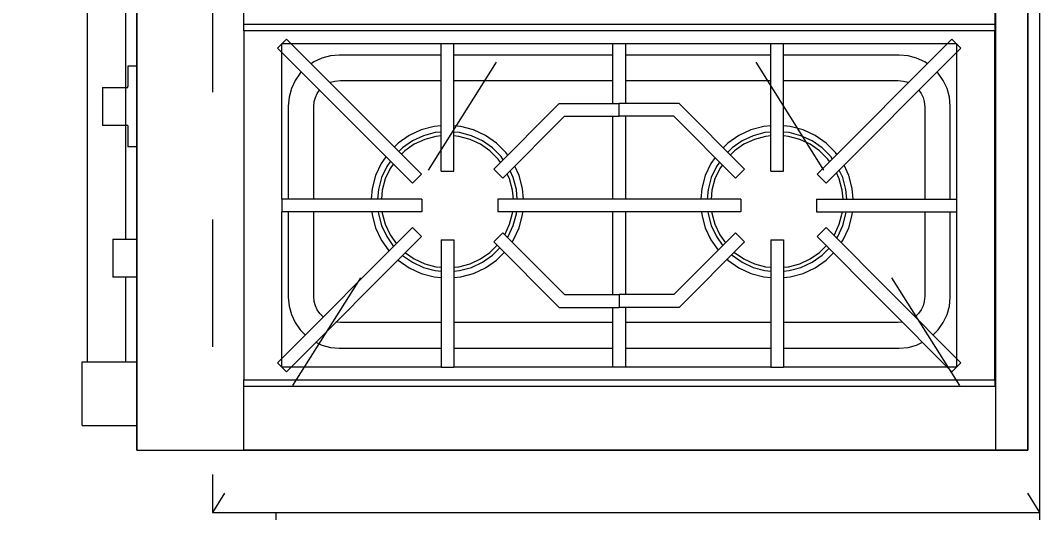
# Model space of a CAD drawing. Header units: metres. Extents: x 8 to 2416, y -346 to 476.
# Drawn here: x 45.751 to 46.552, y 34.804 to 35.19 of the extents above; entities that cross this region are included whole.
import ezdxf

# ---------------------------------------------------------------- set-up
doc = ezdxf.new("R2010")
doc.units = ezdxf.units.M
for name, pattern in [('0', [0]), ('DASHED', [0.75, 0.5, -0.25]), ('DASHED2', [0.375, 0.25, -0.125]), ('HIDDEN2', [0.1875, 0.125, -0.0625])]:
    doc.linetypes.add(name, pattern=pattern)
doc.layers.get('0').update_dxf_attribs({"color": 250, "linetype": '0', "lineweight": 20})
for name, color, linetype, lineweight in [('01a_Mobiliario', 250, 'Continuous', 0), ('A-EQPM-OVHD', 253, 'DASHED2', 5), ('A-WALL', 250, 'Continuous', 20), ('baños', 140, 'Continuous', 0), ('MOBILIARIOS', 252, 'Continuous', 0), ('PROYECCION', 9, 'DASHED', 0), ('textos', 7, 'Continuous', 0)]:
    doc.layers.add(name, color=color, linetype=linetype, lineweight=lineweight)
doc.styles.get("Standard").update_dxf_attribs({"font": 'arial.ttf', "height": 0.1875})

# ---------------------------------------------------------------- blocks, each defined once
blk = doc.blocks.new('PL BASE 1N NASAS 09')
at = {"layer": '01a_Mobiliario', "transparency": 33554684}
for q in [(-103.83107, -53.39972), (-104.43107, -54.44972), (-103.83107, -53.39972)]:
    blk.add_line((-104.43107, -53.39972), q, dxfattribs=at)
at = {"layer": 'A-EQPM-OVHD', "linetype": 'HIDDEN2'}
blk.add_line((-104.23107, -53.39972), (-103.83107, -53.39972), dxfattribs=at)
blk.add_line((-104.23107, -53.39972), (-103.83107, -53.39972), dxfattribs=at)
at = {"layer": 'A-WALL'}
blk.add_line((-103.83107, -51.13972), (-103.83107, -54.91972), dxfattribs=at)
at = {"layer": 'textos', "insert": (-105.59766, -53.68391, -0.22445), "char_height": 0.195, "width": 3.4048765, "attachment_point": 7}
blk.add_mtext('{\\Fromans|c0; BACK\\PKITCHEN}', dxfattribs=at)
blk = doc.blocks.new('A$C3ed47c56')
at = {"layer": 'MOBILIARIOS'}
for p, q in [((0.043, 0.05092), (0.043, 0.98092)), ((0.043, 0.98092), (0.743, 0.98092)), ((0.043, 0.98092), (0.127, 0.98092)), ((0.043, 0.98092), (0.043, 0.05092)), ((0.718, 0.98092), (0.127, 0.98092)), ((0.127, 0.98092), (0.127, 0.93092)), ((0.743, 0.98092), (0.718, 0.98092)), ((0.718, 0.98092), (0.718, 0.05092)), ((0.743, 0.98092), (0.743, 0.05092)), ((0.743, 0.05092), (0.743, 0.98092)), ((0, 0.96162), (0.00029, 0.96162)), ((0, 0.96162), (0, 0.91162)), ((0.00029, 0.96162), (0.00115, 0.96162)), ((0.00115, 0.96162), (0.00254, 0.96162)), ((0.00254, 0.96162), (0.00444, 0.96162)), ((0.00444, 0.96162), (0.00679, 0.96162)), ((0.00679, 0.96162), (0.0095, 0.96162)), ((0.0095, 0.96162), (0.0125, 0.96162)), ((0.0125, 0.96162), (0.0157, 0.96162)), ((0.0157, 0.96162), (0.019, 0.96162)), ((0.019, 0.96162), (0.043, 0.96162)), ((0.717, 0.93092), (0.127, 0.93092)), ((0.127, 0.93092), (0.127, 0.92592)), ((0.717, 0.92592), (0.717, 0.93092)), ((0.127, 0.92592), (0.717, 0.92592)), ((0.127, 0.65192), (0.127, 0.92592)), ((0.717, 0.92592), (0.717, 0.65192)), ((0.15346, 0.91238), (0.16053, 0.91945)), ((0.157, 0.91592), (0.157, 0.79392)), ((0.282, 0.91592), (0.157, 0.91592)), ((0.2666, 0.81339), (0.16053, 0.91945)), ((0.282, 0.91592), (0.292, 0.91592)), ((0.282, 0.81592), (0.282, 0.91592)), ((0.292, 0.81592), (0.292, 0.91592)), ((0.541, 0.91592), (0.292, 0.91592)), ((0.417, 0.91592), (0.417, 0.86892)), ((0.427, 0.86892), (0.427, 0.91592)), ((0.541, 0.91592), (0.551, 0.91592)), ((0.541, 0.81592), (0.541, 0.91592)), ((0.551, 0.81592), (0.551, 0.91592)), ((0.687, 0.91592), (0.551, 0.91592)), ((0.5774, 0.81339), (0.68346, 0.91945)), ((0.69053, 0.91238), (0.68346, 0.91945)), ((0.687, 0.79392), (0.687, 0.91592)), ((0, 0.91162), (0.00029, 0.91162)), ((0.00029, 0.91162), (0.00115, 0.91162)), ((0.00115, 0.91162), (0.00254, 0.91162)), ((0.00254, 0.91162), (0.00444, 0.91162)), ((0.004, 0.59292), (0.004, 0.91162)), ((0.00444, 0.91162), (0.00679, 0.91162)), ((0.00679, 0.91162), (0.0095, 0.91162)), ((0.0095, 0.91162), (0.0125, 0.91162)), ((0.0125, 0.91162), (0.0157, 0.91162)), ((0.0157, 0.91162), (0.019, 0.91162)), ((0.019, 0.91162), (0.043, 0.91162)), ((0.034, 0.84527), (0.034, 0.91162)), ((0.25953, 0.80632), (0.15346, 0.91238)), ((0.58447, 0.80632), (0.69053, 0.91238)), ((0.18366, 0.89633), (0.18832, 0.89851)), ((0.18832, 0.89851), (0.19505, 0.90031)), ((0.19505, 0.90031), (0.202, 0.90092)), ((0.202, 0.90092), (0.282, 0.90092)), ((0.292, 0.90092), (0.417, 0.90092)), ((0.427, 0.90092), (0.541, 0.90092)), ((0.551, 0.90092), (0.642, 0.90092)), ((0.642, 0.90092), (0.64895, 0.90031)), ((0.64895, 0.90031), (0.65568, 0.89851)), ((0.65568, 0.89851), (0.66034, 0.89633)), ((0.17136, 0.88663), (0.17529, 0.89056)), ((0.66871, 0.89056), (0.67264, 0.88663)), ((0.16441, 0.8746), (0.16736, 0.88092)), ((0.16736, 0.88092), (0.17136, 0.88663)), ((0.20287, 0.88092), (0.19938, 0.88061)), ((0.282, 0.88092), (0.20287, 0.88092)), ((0.417, 0.88092), (0.292, 0.88092)), ((0.541, 0.88092), (0.427, 0.88092)), ((0.64113, 0.88092), (0.551, 0.88092)), ((0.64462, 0.88061), (0.64113, 0.88092)), ((0.67264, 0.88663), (0.67664, 0.88092)), ((0.67664, 0.88092), (0.67959, 0.8746)), ((0.16261, 0.86786), (0.16441, 0.8746)), ((0.18674, 0.87373), (0.18474, 0.87088)), ((0.18919, 0.87618), (0.18674, 0.87373)), ((0.18947, 0.87638), (0.18919, 0.87618)), ((0.65481, 0.87618), (0.65453, 0.87638)), ((0.65726, 0.87373), (0.65481, 0.87618)), ((0.65925, 0.87088), (0.65726, 0.87373)), ((0.67959, 0.8746), (0.68139, 0.86786)), ((0.162, 0.86092), (0.16261, 0.86786)), ((0.18328, 0.86773), (0.18238, 0.86438)), ((0.18474, 0.87088), (0.18328, 0.86773)), ((0.32346, 0.81745), (0.37493, 0.86892)), ((0.37493, 0.86892), (0.422, 0.86892)), ((0.422, 0.85892), (0.422, 0.86892)), ((0.46907, 0.86892), (0.422, 0.86892)), ((0.52053, 0.81745), (0.46907, 0.86892)), ((0.66072, 0.86773), (0.65925, 0.87088)), ((0.66162, 0.86438), (0.66072, 0.86773)), ((0.68139, 0.86786), (0.682, 0.86092)), ((0.162, 0.79392), (0.162, 0.86092)), ((0.18238, 0.86438), (0.182, 0.86005)), ((0.182, 0.86005), (0.182, 0.79392)), ((0.33053, 0.81038), (0.37907, 0.85892)), ((0.37907, 0.85892), (0.422, 0.85892)), ((0.417, 0.85892), (0.417, 0.79392)), ((0.46493, 0.85892), (0.422, 0.85892)), ((0.427, 0.79392), (0.427, 0.85892)), ((0.51346, 0.81038), (0.46493, 0.85892)), ((0.662, 0.86005), (0.66162, 0.86438)), ((0.662, 0.79392), (0.662, 0.86005)), ((0.682, 0.86092), (0.682, 0.79392)), ((0.024, 0.84087), (0.024, 0.84527)), ((0.043, 0.84527), (0.024, 0.84527)), ((0.257, 0.83788), (0.26648, 0.8423)), ((0.26648, 0.8423), (0.27658, 0.84501)), ((0.27658, 0.84501), (0.282, 0.84548)), ((0.292, 0.84548), (0.29742, 0.84501)), ((0.29742, 0.84501), (0.30752, 0.8423)), ((0.30752, 0.8423), (0.317, 0.83788)), ((0.516, 0.83788), (0.52548, 0.8423)), ((0.52548, 0.8423), (0.53558, 0.84501)), ((0.53558, 0.84501), (0.541, 0.84548)), ((0.551, 0.84548), (0.55642, 0.84501)), ((0.55642, 0.84501), (0.56652, 0.8423)), ((0.56652, 0.8423), (0.576, 0.83788)), ((0.024, 0.83565), (0.024, 0.84087)), ((0.024, 0.83027), (0.024, 0.83565)), ((0.24843, 0.83188), (0.257, 0.83788)), ((0.25182, 0.82817), (0.2595, 0.83355)), ((0.2595, 0.83355), (0.26819, 0.8376)), ((0.261, 0.83095), (0.26921, 0.83478)), ((0.26819, 0.8376), (0.27745, 0.84008)), ((0.26921, 0.83478), (0.27797, 0.83713)), ((0.27745, 0.84008), (0.282, 0.84048)), ((0.27797, 0.83713), (0.282, 0.83748)), ((0.292, 0.84048), (0.29655, 0.84008)), ((0.292, 0.83748), (0.29603, 0.83713)), ((0.29603, 0.83713), (0.30478, 0.83478)), ((0.29655, 0.84008), (0.30581, 0.8376)), ((0.30478, 0.83478), (0.313, 0.83095)), ((0.30581, 0.8376), (0.3145, 0.83355)), ((0.3145, 0.83355), (0.32235, 0.82805)), ((0.317, 0.83788), (0.32557, 0.83188)), ((0.50743, 0.83188), (0.516, 0.83788)), ((0.51065, 0.82805), (0.5185, 0.83355)), ((0.5185, 0.83355), (0.52719, 0.8376)), ((0.52, 0.83095), (0.52821, 0.83478)), ((0.52719, 0.8376), (0.53645, 0.84008)), ((0.52821, 0.83478), (0.53697, 0.83713)), ((0.53645, 0.84008), (0.541, 0.84048)), ((0.53697, 0.83713), (0.541, 0.83748)), ((0.551, 0.84048), (0.55555, 0.84008)), ((0.551, 0.83748), (0.55503, 0.83713)), ((0.55503, 0.83713), (0.56378, 0.83478)), ((0.55555, 0.84008), (0.56481, 0.8376)), ((0.56378, 0.83478), (0.572, 0.83095)), ((0.56481, 0.8376), (0.5735, 0.83355)), ((0.5735, 0.83355), (0.58135, 0.82805)), ((0.576, 0.83788), (0.58457, 0.83188)), ((0.024, 0.82488), (0.024, 0.83027)), ((0.024, 0.81966), (0.024, 0.82488)), ((0.24827, 0.83172), (0.24843, 0.83188)), ((0.25396, 0.82603), (0.261, 0.83095)), ((0.313, 0.83095), (0.32042, 0.82575)), ((0.32042, 0.82575), (0.32609, 0.82008)), ((0.32235, 0.82805), (0.32821, 0.8222)), ((0.32557, 0.83188), (0.33173, 0.82572)), ((0.50677, 0.83122), (0.50743, 0.83188)), ((0.51029, 0.8277), (0.51065, 0.82805)), ((0.51241, 0.82558), (0.51257, 0.82575)), ((0.51257, 0.82575), (0.52, 0.83095)), ((0.572, 0.83095), (0.57942, 0.82575)), ((0.57942, 0.82575), (0.58459, 0.82058)), ((0.58135, 0.82805), (0.58671, 0.8227)), ((0.58457, 0.83188), (0.59023, 0.82622)), ((0.024, 0.81527), (0.024, 0.81966)), ((0.23504, 0.81592), (0.24104, 0.82449)), ((0.23937, 0.81342), (0.24475, 0.8211)), ((0.24104, 0.82449), (0.2412, 0.82465)), ((0.24197, 0.81192), (0.24689, 0.81895)), ((0.33053, 0.81038), (0.32346, 0.81745)), ((0.33777, 0.81762), (0.33896, 0.81592)), ((0.49404, 0.81592), (0.49976, 0.82409)), ((0.49837, 0.81342), (0.50333, 0.82051)), ((0.50097, 0.81192), (0.50548, 0.81837)), ((0.51346, 0.81038), (0.52053, 0.81745)), ((0.59636, 0.81821), (0.59796, 0.81592)), ((0.024, 0.81527), (0.043, 0.81527)), ((0.034, 0.72627), (0.034, 0.81527)), ((0.23062, 0.80644), (0.23504, 0.81592)), ((0.23532, 0.80473), (0.23937, 0.81342)), ((0.23814, 0.8037), (0.24197, 0.81192)), ((0.25953, 0.80632), (0.2666, 0.81339)), ((0.282, 0.81592), (0.292, 0.81592)), ((0.33204, 0.81189), (0.33586, 0.8037)), ((0.33419, 0.81404), (0.33463, 0.81342)), ((0.33463, 0.81342), (0.33868, 0.80473)), ((0.33896, 0.81592), (0.34338, 0.80644)), ((0.48962, 0.80644), (0.49404, 0.81592)), ((0.49432, 0.80473), (0.49837, 0.81342)), ((0.49714, 0.8037), (0.50097, 0.81192)), ((0.541, 0.81592), (0.551, 0.81592)), ((0.58447, 0.80632), (0.5774, 0.81339)), ((0.59064, 0.81248), (0.59103, 0.81192)), ((0.59103, 0.81192), (0.59486, 0.8037)), ((0.59278, 0.81463), (0.59363, 0.81342)), ((0.59363, 0.81342), (0.59768, 0.80473)), ((0.59796, 0.81592), (0.60238, 0.80644)), ((0.22791, 0.79634), (0.23062, 0.80644)), ((0.23283, 0.79547), (0.23532, 0.80473)), ((0.23579, 0.79495), (0.23814, 0.8037)), ((0.33586, 0.8037), (0.33821, 0.79495)), ((0.33868, 0.80473), (0.34116, 0.79547)), ((0.34338, 0.80644), (0.34609, 0.79634)), ((0.48691, 0.79634), (0.48962, 0.80644)), ((0.49183, 0.79547), (0.49432, 0.80473)), ((0.49479, 0.79495), (0.49714, 0.8037)), ((0.59486, 0.8037), (0.59721, 0.79495)), ((0.59768, 0.80473), (0.60016, 0.79547)), ((0.60238, 0.80644), (0.60509, 0.79634)), ((0.157, 0.78392), (0.157, 0.79392)), ((0.267, 0.79392), (0.157, 0.79392)), ((0.2277, 0.79392), (0.22791, 0.79634)), ((0.2327, 0.79392), (0.23283, 0.79547)), ((0.2357, 0.79392), (0.23579, 0.79495)), ((0.267, 0.78392), (0.267, 0.79392)), ((0.3265, 0.78392), (0.3265, 0.79392)), ((0.417, 0.79392), (0.3265, 0.79392)), ((0.33821, 0.79495), (0.3383, 0.79392)), ((0.34116, 0.79547), (0.3413, 0.79392)), ((0.34609, 0.79634), (0.3463, 0.79392)), ((0.427, 0.79392), (0.417, 0.79392)), ((0.5175, 0.79392), (0.427, 0.79392)), ((0.4867, 0.79392), (0.48691, 0.79634)), ((0.4917, 0.79392), (0.49183, 0.79547)), ((0.4947, 0.79392), (0.49479, 0.79495)), ((0.5175, 0.78392), (0.5175, 0.79392)), ((0.577, 0.78392), (0.577, 0.79392)), ((0.577, 0.79392), (0.687, 0.79392)), ((0.59721, 0.79495), (0.5973, 0.79392)), ((0.60016, 0.79547), (0.6003, 0.79392)), ((0.60509, 0.79634), (0.6053, 0.79392)), ((0.687, 0.78392), (0.687, 0.79392)), ((0.267, 0.78392), (0.157, 0.78392)), ((0.157, 0.78392), (0.157, 0.66192)), ((0.162, 0.71092), (0.162, 0.78392)), ((0.182, 0.78392), (0.182, 0.71179)), ((0.22791, 0.7755), (0.22717, 0.78392)), ((0.23283, 0.77637), (0.23217, 0.78392)), ((0.23579, 0.77689), (0.23517, 0.78392)), ((0.23814, 0.76813), (0.23579, 0.77689)), ((0.417, 0.78392), (0.3265, 0.78392)), ((0.33821, 0.77689), (0.33586, 0.76813)), ((0.33882, 0.78392), (0.33821, 0.77689)), ((0.34182, 0.78392), (0.34116, 0.77637)), ((0.34682, 0.78392), (0.34609, 0.7755)), ((0.427, 0.78392), (0.417, 0.78392)), ((0.417, 0.78392), (0.417, 0.71892)), ((0.5175, 0.78392), (0.427, 0.78392)), ((0.427, 0.71892), (0.427, 0.78392)), ((0.48691, 0.7755), (0.48617, 0.78392)), ((0.49183, 0.77637), (0.49117, 0.78392)), ((0.49479, 0.77689), (0.49417, 0.78392)), ((0.49714, 0.76813), (0.49479, 0.77689)), ((0.577, 0.78392), (0.687, 0.78392)), ((0.59721, 0.77689), (0.59486, 0.76813)), ((0.59782, 0.78392), (0.59721, 0.77689)), ((0.60082, 0.78392), (0.60016, 0.77637)), ((0.60582, 0.78392), (0.60509, 0.7755)), ((0.662, 0.71179), (0.662, 0.78392)), ((0.682, 0.78392), (0.682, 0.71092)), ((0.687, 0.66192), (0.687, 0.78392)), ((0.25953, 0.77152), (0.15346, 0.66545)), ((0.23062, 0.7654), (0.22791, 0.7755)), ((0.23532, 0.76711), (0.23283, 0.77637)), ((0.25953, 0.77152), (0.2666, 0.76445)), ((0.34116, 0.77637), (0.33868, 0.76711)), ((0.34609, 0.7755), (0.34338, 0.7654)), ((0.48962, 0.7654), (0.48691, 0.7755)), ((0.49432, 0.76711), (0.49183, 0.77637)), ((0.58447, 0.77152), (0.5774, 0.76445)), ((0.58447, 0.77152), (0.69053, 0.66545)), ((0.60016, 0.77637), (0.59768, 0.76711)), ((0.60509, 0.7755), (0.60238, 0.7654)), ((0.2666, 0.76445), (0.16053, 0.65838)), ((0.23504, 0.75592), (0.23062, 0.7654)), ((0.23937, 0.75842), (0.23532, 0.76711)), ((0.24197, 0.75992), (0.23814, 0.76813)), ((0.282, 0.76192), (0.292, 0.76192)), ((0.282, 0.76192), (0.282, 0.66192)), ((0.292, 0.76192), (0.292, 0.66192)), ((0.33053, 0.76745), (0.32346, 0.76038)), ((0.33053, 0.76745), (0.37907, 0.71892)), ((0.33586, 0.76813), (0.33395, 0.76404)), ((0.33868, 0.76711), (0.3362, 0.76179)), ((0.34338, 0.7654), (0.33995, 0.75804)), ((0.51346, 0.76745), (0.46493, 0.71892)), ((0.49404, 0.75592), (0.48962, 0.7654)), ((0.49837, 0.75842), (0.49432, 0.76711)), ((0.50097, 0.75992), (0.49714, 0.76813)), ((0.51346, 0.76745), (0.52053, 0.76038)), ((0.541, 0.76192), (0.551, 0.76192)), ((0.541, 0.76192), (0.541, 0.66192)), ((0.551, 0.76192), (0.551, 0.66192)), ((0.5774, 0.76445), (0.68346, 0.65838)), ((0.59486, 0.76813), (0.59263, 0.76335)), ((0.59768, 0.76711), (0.59488, 0.76111)), ((0.60238, 0.7654), (0.59863, 0.75736)), ((0.2387, 0.75069), (0.23504, 0.75592)), ((0.24228, 0.75427), (0.23937, 0.75842)), ((0.24442, 0.75641), (0.24197, 0.75992)), ((0.32346, 0.76038), (0.37493, 0.70892)), ((0.32869, 0.75515), (0.32683, 0.75249)), ((0.33084, 0.75301), (0.32913, 0.75057)), ((0.52053, 0.76038), (0.46907, 0.70892)), ((0.49729, 0.75128), (0.49404, 0.75592)), ((0.50086, 0.75485), (0.49837, 0.75842)), ((0.50301, 0.757), (0.50097, 0.75992)), ((0.58728, 0.75456), (0.58583, 0.75249)), ((0.034, 0.59292), (0.034, 0.74692)), ((0.25165, 0.74379), (0.24879, 0.74664)), ((0.25357, 0.74608), (0.25091, 0.74875)), ((0.261, 0.74089), (0.25357, 0.74608)), ((0.32042, 0.74608), (0.313, 0.74089)), ((0.32683, 0.75249), (0.32042, 0.74608)), ((0.32913, 0.75057), (0.32235, 0.74379)), ((0.33296, 0.74735), (0.32557, 0.73996)), ((0.33442, 0.74943), (0.33296, 0.74735)), ((0.51065, 0.74379), (0.50729, 0.74714)), ((0.51257, 0.74608), (0.50941, 0.74925)), ((0.52, 0.74089), (0.51257, 0.74608)), ((0.57942, 0.74608), (0.572, 0.74089)), ((0.58583, 0.75249), (0.57942, 0.74608)), ((0.58813, 0.75057), (0.58135, 0.74379)), ((0.59196, 0.74735), (0.58457, 0.73996)), ((0.58943, 0.75242), (0.58813, 0.75057)), ((0.59301, 0.74884), (0.59196, 0.74735)), ((0.043, 0.74304), (0.036, 0.74284)), ((0.036, 0.74236), (0.036, 0.74284)), ((0.036, 0.74093), (0.036, 0.74236)), ((0.036, 0.73861), (0.036, 0.74093)), ((0.036, 0.73545), (0.036, 0.73861)), ((0.24843, 0.73996), (0.24527, 0.74312)), ((0.257, 0.73396), (0.24843, 0.73996)), ((0.2595, 0.73829), (0.25165, 0.74379)), ((0.26819, 0.73424), (0.2595, 0.73829)), ((0.26921, 0.73705), (0.261, 0.74089)), ((0.27797, 0.73471), (0.26921, 0.73705)), ((0.30478, 0.73705), (0.29603, 0.73471)), ((0.313, 0.74089), (0.30478, 0.73705)), ((0.3145, 0.73829), (0.30581, 0.73424)), ((0.32235, 0.74379), (0.3145, 0.73829)), ((0.32557, 0.73996), (0.317, 0.73396)), ((0.50743, 0.73996), (0.50377, 0.74362)), ((0.516, 0.73396), (0.50743, 0.73996)), ((0.5185, 0.73829), (0.51065, 0.74379)), ((0.52719, 0.73424), (0.5185, 0.73829)), ((0.52821, 0.73705), (0.52, 0.74089)), ((0.53697, 0.73471), (0.52821, 0.73705)), ((0.56378, 0.73705), (0.55503, 0.73471)), ((0.572, 0.74089), (0.56378, 0.73705)), ((0.5735, 0.73829), (0.56481, 0.73424)), ((0.58135, 0.74379), (0.5735, 0.73829)), ((0.58457, 0.73996), (0.576, 0.73396)), ((0.036, 0.73156), (0.036, 0.73545)), ((0.036, 0.72705), (0.036, 0.73156)), ((0.26648, 0.72954), (0.257, 0.73396)), ((0.27658, 0.72683), (0.26648, 0.72954)), ((0.27745, 0.73175), (0.26819, 0.73424)), ((0.282, 0.73136), (0.27745, 0.73175)), ((0.282, 0.73436), (0.27797, 0.73471)), ((0.29603, 0.73471), (0.292, 0.73436)), ((0.29655, 0.73175), (0.292, 0.73136)), ((0.30581, 0.73424), (0.29655, 0.73175)), ((0.30752, 0.72954), (0.29742, 0.72683)), ((0.317, 0.73396), (0.30752, 0.72954)), ((0.52548, 0.72954), (0.516, 0.73396)), ((0.53558, 0.72683), (0.52548, 0.72954)), ((0.53645, 0.73175), (0.52719, 0.73424)), ((0.541, 0.73136), (0.53645, 0.73175)), ((0.541, 0.73436), (0.53697, 0.73471)), ((0.55503, 0.73471), (0.551, 0.73436)), ((0.55555, 0.73175), (0.551, 0.73136)), ((0.56481, 0.73424), (0.55555, 0.73175)), ((0.56652, 0.72954), (0.55642, 0.72683)), ((0.576, 0.73396), (0.56652, 0.72954)), ((0.016, 0.72187), (0.016, 0.72627)), ((0.036, 0.72627), (0.016, 0.72627)), ((0.016, 0.71665), (0.016, 0.72187)), ((0.036, 0.72627), (0.036, 0.72705)), ((0.282, 0.72636), (0.27658, 0.72683)), ((0.29742, 0.72683), (0.292, 0.72636)), ((0.541, 0.72636), (0.53558, 0.72683)), ((0.55642, 0.72683), (0.551, 0.72636)), ((0.016, 0.71127), (0.016, 0.71665)), ((0.37907, 0.71892), (0.422, 0.71892)), ((0.46493, 0.71892), (0.422, 0.71892)), ((0.422, 0.71892), (0.422, 0.70892)), ((0.016, 0.70588), (0.016, 0.71127)), ((0.016, 0.70066), (0.016, 0.70588)), ((0.16261, 0.70397), (0.162, 0.71092)), ((0.182, 0.71179), (0.18238, 0.70746)), ((0.18238, 0.70746), (0.18328, 0.7041)), ((0.37493, 0.70892), (0.422, 0.70892)), ((0.417, 0.70892), (0.417, 0.66192)), ((0.46907, 0.70892), (0.422, 0.70892)), ((0.427, 0.66192), (0.427, 0.70892)), ((0.66072, 0.7041), (0.66162, 0.70746)), ((0.66162, 0.70746), (0.662, 0.71179)), ((0.682, 0.71092), (0.68139, 0.70397)), ((0.016, 0.69627), (0.016, 0.70066)), ((0.16441, 0.69724), (0.16261, 0.70397)), ((0.16736, 0.69092), (0.16441, 0.69724)), ((0.18328, 0.7041), (0.18474, 0.70096)), ((0.18474, 0.70096), (0.18648, 0.69847)), ((0.65752, 0.69847), (0.65925, 0.70096)), ((0.65925, 0.70096), (0.66072, 0.7041)), ((0.67959, 0.69724), (0.67664, 0.69092)), ((0.68139, 0.70397), (0.67959, 0.69724)), ((0.016, 0.69627), (0.036, 0.69627)), ((0.036, 0.69627), (0.036, 0.69548)), ((0.036, 0.69097), (0.036, 0.69548)), ((0.036, 0.68708), (0.036, 0.69097)), ((0.17136, 0.68521), (0.16736, 0.69092)), ((0.19461, 0.69246), (0.19519, 0.6922)), ((0.19519, 0.6922), (0.19854, 0.6913)), ((0.19854, 0.6913), (0.20287, 0.69092)), ((0.20287, 0.69092), (0.282, 0.69092)), ((0.292, 0.69092), (0.417, 0.69092)), ((0.427, 0.69092), (0.541, 0.69092)), ((0.551, 0.69092), (0.64113, 0.69092)), ((0.64113, 0.69092), (0.64546, 0.6913)), ((0.64546, 0.6913), (0.64881, 0.6922)), ((0.64881, 0.6922), (0.64938, 0.69246)), ((0.67664, 0.69092), (0.67264, 0.68521)), ((0.036, 0.68392), (0.036, 0.68708)), ((0.036, 0.6816), (0.036, 0.68392)), ((0.036, 0.68017), (0.036, 0.6816)), ((0.17229, 0.68428), (0.17136, 0.68521)), ((0.67264, 0.68521), (0.67171, 0.68428)), ((0.036, 0.67969), (0.036, 0.68017)), ((0.043, 0.67949), (0.036, 0.67969)), ((0.182, 0.67628), (0.1799, 0.67775)), ((0.18832, 0.67333), (0.182, 0.67628)), ((0.19505, 0.67153), (0.18832, 0.67333)), ((0.65568, 0.67333), (0.64895, 0.67153)), ((0.662, 0.67628), (0.65568, 0.67333)), ((0.6641, 0.67775), (0.662, 0.67628)), ((0.15346, 0.66545), (0.16053, 0.65838)), ((0.202, 0.67092), (0.19505, 0.67153)), ((0.282, 0.67092), (0.202, 0.67092)), ((0.417, 0.67092), (0.292, 0.67092)), ((0.541, 0.67092), (0.427, 0.67092)), ((0.642, 0.67092), (0.551, 0.67092)), ((0.64895, 0.67153), (0.642, 0.67092)), ((0.69053, 0.66545), (0.68346, 0.65838)), ((0.157, 0.66192), (0.282, 0.66192)), ((0.282, 0.66192), (0.292, 0.66192)), ((0.292, 0.66192), (0.541, 0.66192)), ((0.541, 0.66192), (0.551, 0.66192)), ((0.551, 0.66192), (0.687, 0.66192)), ((0.717, 0.65192), (0.127, 0.65192)), ((0.127, 0.65192), (0.127, 0.64692)), ((0.717, 0.64692), (0.717, 0.65192)), ((0.717, 0.64692), (0.127, 0.64692)), ((0.127, 0.64692), (0.127, 0.37292)), ((0.717, 0.37292), (0.717, 0.64692))]:
    blk.add_line(p, q, dxfattribs=at)
at = {"layer": 'PROYECCION', "color": 252, "linetype": 'DASHED', "ltscale": 0.1}
for p, q in [((0.1023, 0), (0.1023, 1.03)), ((0.1023, 0), (0.7523, 1.03)), ((0.7523, 0), (0.1023, 1.03)), ((0.1023, 1.03), (0.7523, 1.03))]:
    blk.add_line(p, q, dxfattribs=at)
blk = doc.blocks.new('PL MUEBLES 1N NASAS 09')
at = {"layer": 'baños'}
blk.add_blockref('PL BASE 1N NASAS 09', (162.26154, 88.20329), dxfattribs=at)
at = {"layer": 'MOBILIARIOS', "xscale": -1, "rotation": 180}
blk.add_blockref('A$C3ed47c56', (57.67817, 35.83358), dxfattribs=at)

msp = doc.modelspace()

# ---------------------------------------------------------------- block references
msp.add_blockref('PL MUEBLES 1N NASAS 09', (-11.87892, 0))

doc.saveas('drawing.dxf')
